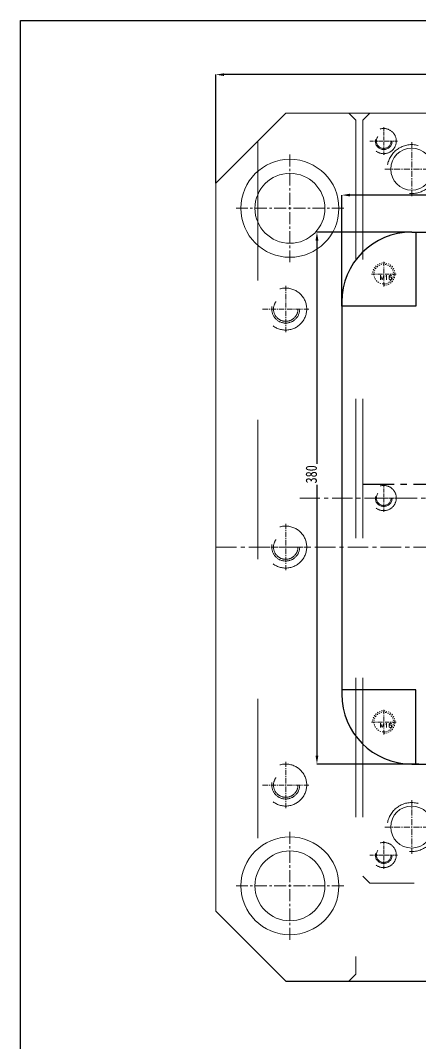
# Model space of a CAD drawing. Header units: millimetres. Extents: x -2895 to -298, y -11750 to -2997.
# Drawn here: x -2447 to -2162, y -4108 to -3377 of the extents above; entities that cross this region are included whole.
import ezdxf

# ---------------------------------------------------------------- set-up
doc = ezdxf.new("R2010")
doc.units = ezdxf.units.MM
doc.header["$LTSCALE"] = 16.335
doc.header["$PDMODE"] = 3
doc.header["$PDSIZE"] = 0.3125
doc.linetypes.add('CENTER', pattern=[0.6, 0.375, -0.075, 0.075, -0.075])
doc.linetypes.add('HIDDEN', pattern=[0.2, 0.1, -0.1])
doc.layers.get('0').update_dxf_attribs({"linetype": 'CONTINUOUS'})
doc.layers.get('Defpoints').update_dxf_attribs({"linetype": 'CONTINUOUS'})
for name, color, linetype, lineweight in [('center', 1, 'CENTER', 9), ('moldbase', 7, 'CONTINUOUS', 20), ('screw', 33, 'CONTINUOUS', 13)]:
    doc.layers.add(name, color=color, linetype=linetype, lineweight=lineweight)
doc.styles.get("Standard").update_dxf_attribs({"font": 'txt', "width": 0.8})
doc.styles.add('TXT', font='txt.shx', dxfattribs={"bigfont": 'gbcbig.shx'})
doc.dimstyles.new('ISO-25', dxfattribs={"dimtxt": 8, "dimasz": 6, "dimexe": 0, "dimexo": 0, "dimgap": 0, "dimtad": 1, "dimdsep": 46, "dimtxsty": 'Standard', "dimcen": 0, "dimclrd": 4, "dimclre": 4, "dimclrt": 6, "dimazin": 0, "dimtfac": 1, "dimtofl": 0, "dimtmove": 0, "dimatfit": 3, "dimfxl": 0, "dimarcsym": 0})

# ---------------------------------------------------------------- blocks, each defined once
blk = doc.blocks.new('*D429')
at = {"color": 4, "lineweight": -2, "transparency": 16777216}
for p, q in [((-2307.9, -3493.57), (-2307.9, -3416.09)), ((-1663.9, -3416.09), (-2301.9, -3416.09)), ((-1657.9, -3493.57), (-1657.9, -3416.09))]:
    blk.add_line(p, q, dxfattribs=at)
at = {"color": 4, "transparency": 16777216}
for points in [[(-2301.9, -3415.09), (-2301.9, -3417.09), (-2307.9, -3416.09)], [(-1663.9, -3415.09), (-1663.9, -3417.09), (-1657.9, -3416.09)]]:
    blk.add_solid(points, dxfattribs=at)
at = {"layer": 'Defpoints', "color": 0, "transparency": 16777216}
for p in [(-2307.9, -3416.09), (-2307.9, -3493.57), (-1657.9, -3493.57)]:
    blk.add_point(p, dxfattribs=at)
at = {"color": 6, "transparency": 16777216, "insert": (-1977.54, -3412.09), "char_height": 8, "attachment_point": 5, "bg_fill": 3, "box_fill_scale": 1.1, "bg_fill_color": 256, "bg_fill_true_color": 13158600, "bg_fill_transparency": 0}
blk.add_mtext('650', dxfattribs=at)
blk = doc.blocks.new('*D381')
at = {"color": 4, "lineweight": -2, "transparency": 16777216}
for p, q in [((-2217.9, -3581.57), (-2217.9, -3502.13)), ((-1753.9, -3502.13), (-2211.9, -3502.13)), ((-1747.9, -3581.57), (-1747.9, -3502.13))]:
    blk.add_line(p, q, dxfattribs=at)
at = {"color": 4, "transparency": 16777216}
for points in [[(-2211.9, -3501.13), (-2211.9, -3503.13), (-2217.9, -3502.13)], [(-1753.9, -3501.13), (-1753.9, -3503.13), (-1747.9, -3502.13)]]:
    blk.add_solid(points, dxfattribs=at)
at = {"layer": 'Defpoints', "color": 0, "transparency": 16777216}
for p in [(-2217.9, -3502.13), (-2217.9, -3581.57), (-1747.9, -3581.57)]:
    blk.add_point(p, dxfattribs=at)
at = {"color": 6, "transparency": 16777216, "insert": (-2034.97, -3498.13), "char_height": 8, "attachment_point": 5, "bg_fill": 3, "box_fill_scale": 1.1, "bg_fill_color": 256, "bg_fill_true_color": 13158600, "bg_fill_transparency": 0}
blk.add_mtext('470', dxfattribs=at)
blk = doc.blocks.new('*D382')
at = {"color": 4, "lineweight": -2, "transparency": 16777216}
for p, q in [((-2167.9, -3528.57), (-2235.6, -3528.57)), ((-2235.6, -3534.57), (-2235.6, -3902.57)), ((-2162.9, -3908.57), (-2235.6, -3908.57))]:
    blk.add_line(p, q, dxfattribs=at)
at = {"color": 4, "transparency": 16777216}
for points in [[(-2236.6, -3534.57), (-2234.6, -3534.57), (-2235.6, -3528.57)], [(-2236.6, -3902.57), (-2234.6, -3902.57), (-2235.6, -3908.57)]]:
    blk.add_solid(points, dxfattribs=at)
at = {"layer": 'Defpoints', "color": 0, "transparency": 16777216}
for p in [(-2167.9, -3528.57), (-2235.6, -3908.57), (-2162.9, -3908.57)]:
    blk.add_point(p, dxfattribs=at)
at = {"color": 6, "transparency": 16777216, "insert": (-2239.6, -3701.6), "char_height": 8, "attachment_point": 5, "rotation": 90, "bg_fill": 3, "box_fill_scale": 1.1, "bg_fill_color": 256, "bg_fill_true_color": 13158600, "bg_fill_transparency": 0}
blk.add_mtext('380', dxfattribs=at)
blk = doc.blocks.new('screw_m16_g')
at = {"layer": 'screw', "color": 1, "linetype": 'CENTER', "ltscale": 0.497582}
for p, q in [((0, -8.8), (0, 8.8)), ((-8.8, 0), (8.8, 0))]:
    blk.add_line(p, q, dxfattribs=at)
at = {"layer": 'screw', "color": 33, "linetype": 'HIDDEN', "ltscale": 0.497582}
blk.add_circle((0, 0), 7, dxfattribs=at)
at = {"layer": 'screw', "color": 92, "linetype": 'HIDDEN', "ltscale": 0.497582}
blk.add_arc((0, 0), 8, 270, 180, dxfattribs=at)
at = {"layer": 'screw', "color": 6, "style": 'TXT'}
blk.add_text('M16', height=3.2, dxfattribs=at).set_placement((-2.72, -4))
blk = doc.blocks.new('123')
at = {"layer": 'moldbase', "color": 1, "linetype": 'CENTER', "ltscale": 0.36}
for p, q in [((-196.1, -3458.67), (-196.1, -3478.47)), ((213.9, -3458.67), (213.9, -3478.47)), ((-186.2, -3468.57), (-206, -3468.57)), ((204, -3468.57), (223.8, -3468.57)), ((-196.1, -3733.47), (-196.1, -3713.67)), ((213.9, -3733.47), (213.9, -3713.67)), ((-206, -3723.57), (-186.2, -3723.57)), ((204, -3723.57), (223.8, -3723.57)), ((-196.1, -3988.47), (-196.1, -3968.67)), ((213.9, -3988.47), (213.9, -3968.67)), ((-186.2, -3978.57), (-206, -3978.57)), ((204, -3978.57), (223.8, -3978.57))]:
    blk.add_line(p, q, dxfattribs=at)
at = {"layer": 'moldbase', "color": 1, "linetype": 'CENTER', "ltscale": 0.7}
for p, q in [((-176.1, -3469.32), (-176.1, -3507.82)), ((193.9, -3469.32), (193.9, -3507.82)), ((-156.85, -3488.57), (-195.35, -3488.57)), ((174.65, -3488.57), (213.15, -3488.57)), ((-176.1, -3977.82), (-176.1, -3939.32)), ((193.9, -3977.82), (193.9, -3939.32)), ((-156.85, -3958.57), (-195.35, -3958.57)), ((174.65, -3958.57), (213.15, -3958.57))]:
    blk.add_line(p, q, dxfattribs=at)
at = {"layer": 'moldbase', "color": 8, "linetype": 'HIDDEN', "ltscale": 12.192}
for centre, radius in [((-196.1, -3468.57), 9), ((213.9, -3468.57), 9), ((-196.1, -3468.57), 6), ((-196.1, -3468.57), 5.25), ((213.9, -3468.57), 6), ((213.9, -3468.57), 5.25), ((-196.1, -3723.57), 9), ((213.9, -3723.57), 9), ((-196.1, -3723.57), 6), ((-196.1, -3723.57), 5.25), ((213.9, -3723.57), 6), ((213.9, -3723.57), 5.25), ((-196.1, -3978.57), 9), ((213.9, -3978.57), 9), ((-196.1, -3978.57), 6), ((-196.1, -3978.57), 5.25), ((213.9, -3978.57), 6), ((213.9, -3978.57), 5.25)]:
    blk.add_circle(centre, radius, dxfattribs=at)
at = {"layer": 'moldbase', "color": 8, "linetype": 'HIDDEN', "ltscale": 17.78}
for centre in [(-176.1, -3488.57), (193.9, -3488.57), (-176.1, -3958.57), (193.9, -3958.57)]:
    blk.add_circle(centre, 17.5, dxfattribs=at)
at = {"layer": 'moldbase'}
for centre in [(-176.1, -3488.57), (193.9, -3488.57), (-176.1, -3958.57), (193.9, -3958.57)]:
    blk.add_circle(centre, 15, dxfattribs=at)

msp = doc.modelspace()

# ---------------------------------------------------------------- linework, layer by layer
for p, q in [((-2167.897, -3528.566), (-1797.897, -3528.566)), ((-2217.897, -3578.566), (-2217.897, -3858.566)), ((-2167.897, -3908.566), (-1797.897, -3908.566)), ((-2257.897, -4063.566), (-2138.897, -4063.566))]:
    msp.add_line(p, q)
at = {"color": 1, "linetype": 'CENTER', "ltscale": 3.708617}
msp.add_line((-2203.058, -3708.566), (-1762.736, -3708.566), dxfattribs=at)
for centre, start, end in [((-2167.897, -3578.566), 90, 180), ((-2167.897, -3858.566), 180, 270)]:
    msp.add_arc(centre, 50, start, end)
at = {"layer": 'center', "color": 1, "linetype": 'CENTER', "ltscale": 2.363514}
msp.add_line((-2247.897, -3718.566), (-1717.897, -3718.566), dxfattribs=at)
at = {"layer": 'moldbase'}
for p, q in [((-2307.897, -3493.566), (-2257.897, -3443.566)), ((-1707.897, -3443.566), (-2257.897, -3443.566)), ((-2307.897, -3493.566), (-2307.897, -4013.566)), ((-2257.897, -4063.566), (-2307.897, -4013.566))]:
    msp.add_line(p, q, dxfattribs=at)
at = {"layer": 'moldbase', "color": 8, "linetype": 'HIDDEN', "ltscale": 7.62}
for p, q in [((-2212.897, -3443.566), (-2207.897, -3448.566)), ((-2197.897, -3443.566), (-2202.897, -3448.566)), ((-2202.897, -3988.566), (-2197.897, -3993.566)), ((-2207.897, -4058.566), (-2212.897, -4063.566))]:
    msp.add_line(p, q, dxfattribs=at)
at = {"layer": 'moldbase', "color": 8, "linetype": 'HIDDEN', "ltscale": 60.96}
for p, q in [((-2207.897, -3448.566), (-2207.897, -4058.566)), ((-2202.897, -3448.566), (-2202.897, -3988.566)), ((-2277.897, -3463.566), (-2277.897, -4043.566)), ((-1767.897, -3993.566), (-2197.897, -3993.566))]:
    msp.add_line(p, q, dxfattribs=at)
at = {"layer": 'moldbase', "color": 1, "linetype": 'CENTER', "ltscale": 1.4}
for p, q in [((-2254.897, -3473.066), (-2254.897, -3550.066)), ((-2216.397, -3511.566), (-2293.397, -3511.566)), ((-2254.897, -4034.066), (-2254.897, -3957.066)), ((-2216.397, -3995.566), (-2293.397, -3995.566))]:
    msp.add_line(p, q, dxfattribs=at)
at = {"layer": 'moldbase', "color": 1, "linetype": 'CENTER', "ltscale": 0.6}
for p, q in [((-2257.897, -3567.066), (-2257.897, -3600.066)), ((-2241.397, -3583.566), (-2274.397, -3583.566)), ((-2257.897, -3770.066), (-2257.897, -3737.066)), ((-2274.397, -3753.566), (-2241.397, -3753.566)), ((-2257.897, -3940.066), (-2257.897, -3907.066)), ((-2241.397, -3923.566), (-2274.397, -3923.566))]:
    msp.add_line(p, q, dxfattribs=at)
at = {"layer": 'moldbase', "color": 1, "linetype": 'CENTER', "ltscale": 2.4}
msp.add_line((-1657.897, -3753.566), (-2307.897, -3753.566), dxfattribs=at)
at = {"layer": 'moldbase'}
for centre, radius in [((-2254.897, -3511.566), 35), ((-2254.897, -3511.566), 25), ((-2254.897, -3995.566), 35), ((-2254.897, -3995.566), 25)]:
    msp.add_circle(centre, radius, dxfattribs=at)
at = {"layer": 'moldbase', "color": 8, "linetype": 'HIDDEN', "ltscale": 20.32}
for centre, radius in [((-2257.897, -3583.566), 15), ((-2257.897, -3583.566), 10), ((-2257.897, -3583.566), 8.75), ((-2257.897, -3753.566), 15), ((-2257.897, -3753.566), 10), ((-2257.897, -3753.566), 8.75), ((-2257.897, -3923.566), 15), ((-2257.897, -3923.566), 10), ((-2257.897, -3923.566), 8.75)]:
    msp.add_circle(centre, radius, dxfattribs=at)

# ---------------------------------------------------------------- next in the draw order: dimensions: what is measured, and where the dimension line sits
dim = msp.add_linear_dim(base=(-2307.897, -3416.09), p1=(-1657.897, -3493.566), p2=(-2307.897, -3493.566), dimstyle='ISO-25')
dim.commit()
dim.dimension.update_dxf_attribs({"geometry": '*D429', "text_midpoint": (-1977.542, -3416.09), "dimtype": 160})

# ---------------------------------------------------------------- next in the draw order: dimensions: what is measured, and where the dimension line sits
dim = msp.add_linear_dim(base=(-2217.897, -3502.126), p1=(-1747.897, -3581.566), p2=(-2217.897, -3581.566), dimstyle='ISO-25')
dim.commit()
dim.dimension.update_dxf_attribs({"geometry": '*D381', "text_midpoint": (-2034.972, -3502.126), "dimtype": 160})

# ---------------------------------------------------------------- next in the draw order: dimensions: what is measured, and where the dimension line sits
dim = msp.add_linear_dim(base=(-2235.595, -3908.566), p1=(-2167.897, -3528.566), p2=(-2162.897, -3908.566), angle=90, dimstyle='ISO-25')
dim.commit()
dim.dimension.update_dxf_attribs({"geometry": '*D382', "text_midpoint": (-2235.595, -3701.602), "dimtype": 160})

# ---------------------------------------------------------------- next in the draw order: linework, layer by layer
for p, q in [((-2164.897, -3528.566), (-2164.897, -3581.566)), ((-2164.897, -3581.566), (-2217.897, -3581.566)), ((-2164.897, -3855.566), (-2217.897, -3855.566)), ((-2164.897, -3908.566), (-2164.897, -3855.566))]:
    msp.add_line(p, q)
msp.add_lwpolyline([(-2447.456, -3377.37), (-674.869, -3377.37), (-674.869, -4706.337), (-2447.456, -4706.337)], close=True)

# ---------------------------------------------------------------- next in the draw order: block references
msp.add_blockref('123', (-1991.793, 5))
at = {"layer": 'screw'}
for p in [(-2187.897, -3558.566), (-2187.897, -3878.566)]:
    msp.add_blockref('screw_m16_g', p, dxfattribs=at)

doc.saveas('drawing.dxf')
